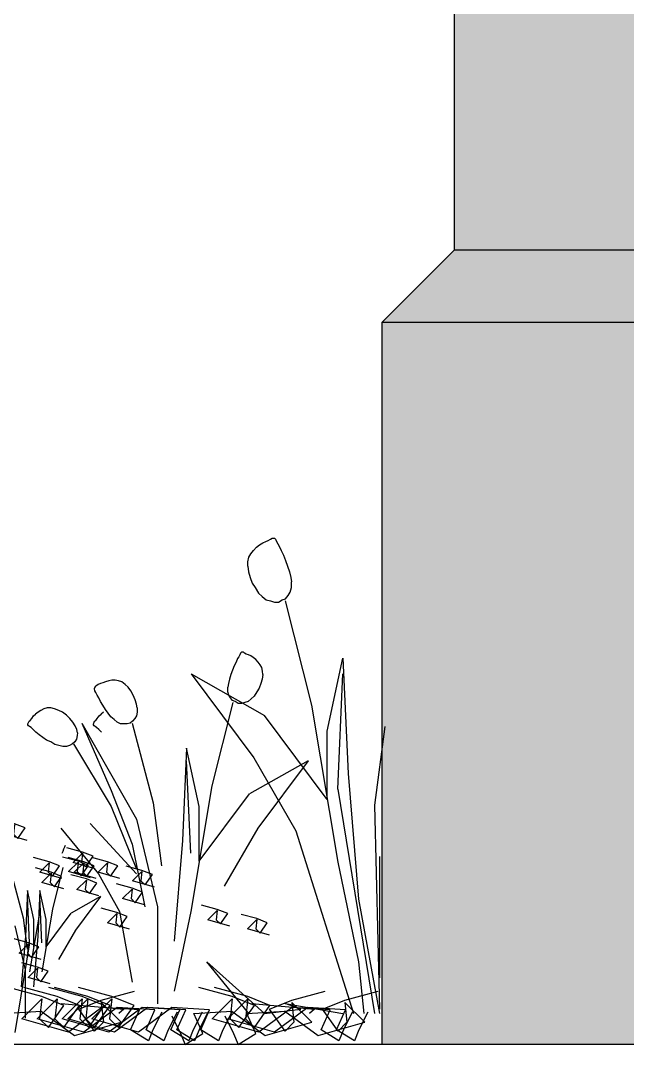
# Model space of a CAD drawing. Header units: metres. Extents: x -109 to 591, y -5 to 592.
# Drawn here: x 568.407 to 568.827, y 7.275 to 7.984 of the extents above; entities that cross this region are included whole.
import ezdxf

# ---------------------------------------------------------------- set-up
doc = ezdxf.new("R2010")
doc.units = ezdxf.units.M
doc.header["$LTSCALE"] = 0.03
doc.layers.add('Areas verdes', color=74, linetype='Continuous')
doc.layers.add('HATCH SECCION', color=8, linetype='Continuous', lineweight=5)
doc.layers.add('Muro bajo', color=7, linetype='Continuous', lineweight=30)

msp = doc.modelspace()

# ---------------------------------------------------------------- hatches: boundary and pattern name
at = {"layer": 'HATCH SECCION'}
for points in [[(568.96709, 9.27991), (568.70728, 9.27991), (568.70728, 7.82491), (568.96709, 7.82491)], [(569.01709, 7.77491), (568.96709, 7.82491), (568.70728, 7.82491), (568.65728, 7.77491)], [(569.01709, 7.77491), (568.65728, 7.77491), (568.65728, 7.27491), (569.01709, 7.27491)]]:
    msp.add_hatch(color=31, dxfattribs=at).paths.add_polyline_path(points)

# ---------------------------------------------------------------- linework, layer by layer
at = {"layer": 'Areas verdes', "color": 6, "linetype": 'Continuous'}
for p, q in [((568.56832, 7.61678), (568.57041, 7.61911)), ((568.57041, 7.61911), (568.57259, 7.62066)), ((568.57259, 7.62066), (568.57476, 7.62221)), ((568.57476, 7.62221), (568.57685, 7.62299)), ((568.57685, 7.62299), (568.57864, 7.62377)), ((568.57864, 7.62377), (568.58011, 7.62454)), ((568.58011, 7.62454), (568.5812, 7.62532)), ((568.5812, 7.62532), (568.58213, 7.62532)), ((568.58213, 7.62532), (568.58283, 7.62532)), ((568.58283, 7.62532), (568.58353, 7.62454)), ((568.58353, 7.62454), (568.5843, 7.62299)), ((568.5843, 7.62299), (568.58516, 7.62144)), ((568.58516, 7.62144), (568.58617, 7.61989)), ((568.58617, 7.61989), (568.58748, 7.61678)), ((568.56452, 7.60902), (568.56522, 7.61213)), ((568.56522, 7.61213), (568.56661, 7.61445)), ((568.56661, 7.61445), (568.56832, 7.61678)), ((568.58748, 7.61678), (568.58904, 7.61368)), ((568.58904, 7.61368), (568.59051, 7.6098)), ((568.56436, 7.60592), (568.56452, 7.60902)), ((568.56436, 7.60592), (568.56491, 7.60204)), ((568.59051, 7.6098), (568.59199, 7.60592)), ((568.59199, 7.60592), (568.59323, 7.60204)), ((568.56491, 7.60204), (568.56599, 7.59816)), ((568.56599, 7.59816), (568.56754, 7.59428)), ((568.59323, 7.60204), (568.59416, 7.59816)), ((568.59416, 7.59816), (568.59462, 7.59506)), ((568.56754, 7.59428), (568.56956, 7.59118)), ((568.56956, 7.59118), (568.57189, 7.5873)), ((568.59377, 7.58807), (568.59455, 7.59118)), ((568.59455, 7.59118), (568.59462, 7.59506)), ((568.57189, 7.5873), (568.57445, 7.58497)), ((568.57445, 7.58497), (568.57717, 7.58264)), ((568.58826, 7.58264), (568.59051, 7.58342)), ((568.59051, 7.58342), (568.59237, 7.58575)), ((568.59237, 7.58575), (568.59377, 7.58807)), ((568.57717, 7.58264), (568.58004, 7.58187)), ((568.58004, 7.58187), (568.58291, 7.58109)), ((568.58291, 7.58109), (568.5857, 7.58109)), ((568.5857, 7.58109), (568.58826, 7.58264)), ((568.5574, 7.54206), (568.55634, 7.53958)), ((568.5582, 7.5433), (568.5574, 7.54206)), ((568.55889, 7.54454), (568.5582, 7.5433)), ((568.55951, 7.54579), (568.55889, 7.54454)), ((568.56006, 7.54641), (568.55951, 7.54579)), ((568.56062, 7.54641), (568.56006, 7.54641)), ((568.56137, 7.54641), (568.56062, 7.54641)), ((568.56224, 7.54579), (568.56137, 7.54641)), ((568.56342, 7.54516), (568.56224, 7.54579)), ((568.56484, 7.54454), (568.56342, 7.54516)), ((568.56652, 7.54392), (568.56484, 7.54454)), ((568.56826, 7.54268), (568.56652, 7.54392)), ((568.57, 7.54144), (568.56826, 7.54268)), ((568.57167, 7.53958), (568.57, 7.54144)), ((568.55392, 7.53399), (568.55274, 7.53089)), ((568.5551, 7.53709), (568.55392, 7.53399)), ((568.55634, 7.53958), (568.5551, 7.53709)), ((568.57304, 7.53772), (568.57167, 7.53958)), ((568.57416, 7.53585), (568.57304, 7.53772)), ((568.57471, 7.53337), (568.57416, 7.53585)), ((568.46826, 7.52654), (568.46615, 7.52592)), ((568.47049, 7.52716), (568.46826, 7.52654)), ((568.47279, 7.52716), (568.47049, 7.52716)), ((568.47515, 7.52654), (568.47279, 7.52716)), ((568.47744, 7.52592), (568.47515, 7.52654)), ((568.55175, 7.52778), (568.551, 7.52468)), ((568.55274, 7.53089), (568.55175, 7.52778)), ((568.5744, 7.52778), (568.57353, 7.52468)), ((568.57484, 7.53089), (568.5744, 7.52778)), ((568.57484, 7.53089), (568.57471, 7.53337)), ((568.45857, 7.5222), (568.45839, 7.52158)), ((568.45845, 7.52096), (568.45839, 7.52158)), ((568.45876, 7.51971), (568.45845, 7.52096)), ((568.45907, 7.52282), (568.45857, 7.5222)), ((568.45938, 7.51847), (568.45876, 7.51971)), ((568.45994, 7.52344), (568.45907, 7.52282)), ((568.46106, 7.52406), (568.45994, 7.52344)), ((568.46248, 7.52468), (568.46106, 7.52406)), ((568.46422, 7.5253), (568.46248, 7.52468)), ((568.46615, 7.52592), (568.46422, 7.5253)), ((568.47968, 7.52406), (568.47744, 7.52592)), ((568.48173, 7.5222), (568.47968, 7.52406)), ((568.48365, 7.51971), (568.48173, 7.5222)), ((568.48527, 7.51661), (568.48365, 7.51971)), ((568.551, 7.52468), (568.55063, 7.5222)), ((568.55069, 7.51909), (568.55063, 7.5222)), ((568.57229, 7.52158), (568.57068, 7.51909)), ((568.57353, 7.52468), (568.57229, 7.52158)), ((568.46025, 7.51661), (568.45938, 7.51847)), ((568.46137, 7.51475), (568.46025, 7.51661)), ((568.46267, 7.51227), (568.46137, 7.51475)), ((568.46422, 7.50978), (568.46267, 7.51227)), ((568.48657, 7.51351), (568.48527, 7.51661)), ((568.4875, 7.5104), (568.48657, 7.51351)), ((568.55131, 7.51661), (568.55069, 7.51909)), ((568.55243, 7.51475), (568.55131, 7.51661)), ((568.55392, 7.51289), (568.55243, 7.51475)), ((568.55572, 7.51227), (568.55392, 7.51289)), ((568.55777, 7.51102), (568.55572, 7.51227)), ((568.5646, 7.51227), (568.5623, 7.51164)), ((568.56677, 7.51413), (568.5646, 7.51227)), ((568.56882, 7.51599), (568.56677, 7.51413)), ((568.57068, 7.51909), (568.56882, 7.51599)), ((568.42133, 7.50606), (568.41941, 7.50482)), ((568.42344, 7.5073), (568.42133, 7.50606)), ((568.42574, 7.50792), (568.42344, 7.5073)), ((568.42822, 7.50792), (568.42574, 7.50792)), ((568.43089, 7.5073), (568.42822, 7.50792)), ((568.43368, 7.50606), (568.43089, 7.5073)), ((568.43641, 7.50482), (568.43368, 7.50606)), ((568.46596, 7.50668), (568.46422, 7.50978)), ((568.46782, 7.5042), (568.46596, 7.50668)), ((568.488, 7.50792), (568.4875, 7.5104)), ((568.488, 7.50792), (568.48794, 7.50482)), ((568.56, 7.51102), (568.55777, 7.51102)), ((568.5623, 7.51164), (568.56, 7.51102)), ((568.41264, 7.49737), (568.4132, 7.49861)), ((568.4132, 7.49861), (568.41401, 7.49923)), ((568.41401, 7.49923), (568.415, 7.50047)), ((568.415, 7.50047), (568.4163, 7.50233)), ((568.4163, 7.50233), (568.41773, 7.50357)), ((568.41941, 7.50482), (568.41773, 7.50357)), ((568.43908, 7.50295), (568.43641, 7.50482)), ((568.44144, 7.50047), (568.43908, 7.50295)), ((568.44349, 7.49799), (568.44144, 7.50047)), ((568.45793, 7.49737), (568.45848, 7.49861)), ((568.45848, 7.49861), (568.45929, 7.49923)), ((568.45929, 7.49923), (568.46028, 7.50047)), ((568.46028, 7.50047), (568.46159, 7.50233)), ((568.46159, 7.50233), (568.46302, 7.50357)), ((568.46469, 7.50482), (568.46302, 7.50357)), ((568.46981, 7.50171), (568.46782, 7.5042)), ((568.47198, 7.49985), (568.46981, 7.50171)), ((568.47422, 7.49799), (568.47198, 7.49985)), ((568.48483, 7.49861), (568.48303, 7.49737)), ((568.48632, 7.50047), (568.48483, 7.49861)), ((568.48738, 7.50233), (568.48632, 7.50047)), ((568.48794, 7.50482), (568.48738, 7.50233)), ((568.41239, 7.49675), (568.41264, 7.49737)), ((568.41245, 7.49613), (568.41239, 7.49675)), ((568.41283, 7.49551), (568.41245, 7.49613)), ((568.41351, 7.49488), (568.41283, 7.49551)), ((568.41456, 7.49426), (568.41351, 7.49488)), ((568.41605, 7.49302), (568.41456, 7.49426)), ((568.41798, 7.49116), (568.41605, 7.49302)), ((568.42021, 7.4893), (568.41798, 7.49116)), ((568.44517, 7.49551), (568.44349, 7.49799)), ((568.44622, 7.49302), (568.44517, 7.49551)), ((568.44672, 7.49054), (568.44622, 7.49302)), ((568.45768, 7.49675), (568.45793, 7.49737)), ((568.45774, 7.49613), (568.45768, 7.49675)), ((568.45811, 7.49551), (568.45774, 7.49613)), ((568.45879, 7.49488), (568.45811, 7.49551)), ((568.45985, 7.49426), (568.45879, 7.49488)), ((568.46134, 7.49302), (568.45985, 7.49426)), ((568.46326, 7.49116), (568.46134, 7.49302)), ((568.47651, 7.49675), (568.47422, 7.49799)), ((568.47881, 7.49675), (568.47651, 7.49675)), ((568.48098, 7.49675), (568.47881, 7.49675)), ((568.48303, 7.49737), (568.48098, 7.49675)), ((568.4227, 7.48744), (568.42021, 7.4893)), ((568.42536, 7.48557), (568.4227, 7.48744)), ((568.42816, 7.48433), (568.42536, 7.48557)), ((568.43101, 7.48247), (568.42816, 7.48433)), ((568.44473, 7.48433), (568.44318, 7.48309)), ((568.44591, 7.48619), (568.44473, 7.48433)), ((568.44653, 7.48868), (568.44591, 7.48619)), ((568.44672, 7.49054), (568.44653, 7.48868)), ((568.43381, 7.48185), (568.43101, 7.48247)), ((568.43654, 7.48123), (568.43381, 7.48185)), ((568.43902, 7.48123), (568.43654, 7.48123)), ((568.44126, 7.48185), (568.43902, 7.48123)), ((568.44318, 7.48309), (568.44126, 7.48185)), ((568.43652, 7.4086), (568.43593, 7.40705)), ((568.43711, 7.41015), (568.43652, 7.4086)), ((568.43773, 7.4114), (568.43711, 7.41015)), ((568.43826, 7.41264), (568.43773, 7.4114))]:
    msp.add_line(p, q, dxfattribs=at)
at = {"layer": 'Areas verdes', "linetype": 'Continuous'}
for p, q in [((568.59036, 7.58187), (568.60851, 7.50971)), ((568.61938, 7.49186), (568.63024, 7.54229)), ((568.63024, 7.54229), (568.63381, 7.46237)), ((568.52518, 7.53143), (568.57592, 7.50272)), ((568.52518, 7.53143), (568.56863, 7.47324)), ((568.62659, 7.45151), (568.63024, 7.53143)), ((568.55404, 7.51164), (568.53952, 7.45392)), ((568.60851, 7.50971), (568.62659, 7.40108)), ((568.61938, 7.44453), (568.57592, 7.50272)), ((568.44976, 7.49737), (568.47, 7.45081)), ((568.44976, 7.49737), (568.48738, 7.43095)), ((568.48452, 7.49737), (568.49898, 7.44212)), ((568.61938, 7.44453), (568.61938, 7.49186)), ((568.65918, 7.49496), (568.65196, 7.44065)), ((568.44392, 7.48309), (568.47, 7.43964)), ((568.52214, 7.47999), (568.51928, 7.41605)), ((568.53083, 7.43964), (568.52214, 7.47999)), ((568.52506, 7.40736), (568.52214, 7.4713)), ((568.60619, 7.4713), (568.56559, 7.44833)), ((568.56863, 7.47324), (568.59765, 7.4228)), ((568.60619, 7.4713), (568.57142, 7.42474)), ((568.63381, 7.46237), (568.6411, 7.37547)), ((568.47, 7.45081), (568.48452, 7.41357)), ((568.53952, 7.45392), (568.52506, 7.36701)), ((568.62659, 7.45151), (568.65196, 7.29633)), ((568.49898, 7.44212), (568.50476, 7.39867)), ((568.53083, 7.40177), (568.56559, 7.44833)), ((568.47, 7.43964), (568.48738, 7.39619)), ((568.53083, 7.40177), (568.53083, 7.43964)), ((568.65196, 7.44065), (568.65553, 7.29943)), ((568.48738, 7.39308), (568.45553, 7.42784)), ((568.48738, 7.43095), (568.5019, 7.37012)), ((568.43523, 7.42474), (568.46131, 7.39308)), ((568.57142, 7.42474), (568.54821, 7.38439)), ((568.59765, 7.4228), (568.63745, 7.29633)), ((568.48452, 7.41357), (568.49321, 7.37012)), ((568.51928, 7.41605), (568.51345, 7.34653)), ((568.62659, 7.40108), (568.6411, 7.33202)), ((568.65553, 7.40496), (568.65553, 7.32116)), ((568.43658, 7.39743), (568.42932, 7.36856)), ((568.46131, 7.39308), (568.47583, 7.36701)), ((568.40182, 7.39029), (568.40905, 7.36267)), ((568.41213, 7.3816), (568.41071, 7.34963)), ((568.41648, 7.36143), (568.41213, 7.3816)), ((568.42063, 7.3816), (568.4192, 7.34963)), ((568.42497, 7.36143), (568.42063, 7.3816)), ((568.41359, 7.34529), (568.41213, 7.37725)), ((568.42209, 7.34529), (568.42063, 7.37725)), ((568.46265, 7.37725), (568.44235, 7.36577)), ((568.46265, 7.37725), (568.44527, 7.35398)), ((568.6411, 7.37547), (568.65553, 7.29633)), ((568.42082, 7.36856), (568.41359, 7.32511)), ((568.42932, 7.36856), (568.42209, 7.32511)), ((568.42497, 7.34249), (568.44235, 7.36577)), ((568.47583, 7.36701), (568.48452, 7.31797)), ((568.5019, 7.37012), (568.5019, 7.30308)), ((568.52506, 7.36701), (568.51345, 7.31177)), ((568.40325, 7.35708), (568.41051, 7.32666)), ((568.40905, 7.36267), (568.41194, 7.34094)), ((568.41648, 7.34249), (568.41648, 7.36143)), ((568.42497, 7.34249), (568.42497, 7.36143)), ((568.41071, 7.34963), (568.40779, 7.31487)), ((568.4192, 7.34963), (568.41628, 7.31487)), ((568.44527, 7.35398), (568.43366, 7.3338)), ((568.41359, 7.34529), (568.40344, 7.28321)), ((568.53604, 7.33202), (568.57592, 7.29633)), ((568.56506, 7.29633), (568.53604, 7.33202)), ((568.6411, 7.33202), (568.64467, 7.29633)), ((568.41051, 7.32666), (568.41051, 7.29314)), ((568.43535, 7.30331), (568.4788, 7.29943)), ((568.56716, 7.30331), (568.61061, 7.29943)), ((568.59036, 7.30331), (568.63024, 7.29633)), ((568.60122, 7.29943), (568.59036, 7.30331)), ((568.4788, 7.29943), (568.47523, 7.29633)), ((568.57592, 7.29633), (568.60122, 7.29943)), ((568.61061, 7.29943), (568.60704, 7.29633))]:
    msp.add_line(p, q, dxfattribs=at)
at = {"layer": 'Areas verdes'}
for points in [[(568.41188, 7.41609), (568.39671, 7.42042), (568.40321, 7.42692), (568.40249, 7.42042), (568.40538, 7.41754), (568.41044, 7.42475), (568.40321, 7.42764), (568.39238, 7.43053)], [(568.45889, 7.39651), (568.44372, 7.40085), (568.45022, 7.40734), (568.4495, 7.40085), (568.45239, 7.39796), (568.45745, 7.40518), (568.45022, 7.40806), (568.43938, 7.41095)], [(568.43579, 7.38986), (568.42062, 7.39419), (568.42712, 7.40069), (568.4264, 7.39419), (568.42929, 7.39131), (568.43435, 7.39852), (568.42712, 7.40141), (568.41628, 7.4043)], [(568.45574, 7.39021), (568.44056, 7.39454), (568.44707, 7.40104), (568.44634, 7.39454), (568.44923, 7.39165), (568.45429, 7.39887), (568.44707, 7.40176), (568.43623, 7.40464)], [(568.45965, 7.38986), (568.44448, 7.39419), (568.45098, 7.40069), (568.45026, 7.39419), (568.45315, 7.39131), (568.45821, 7.39852), (568.45098, 7.40141), (568.44015, 7.4043)], [(568.47606, 7.38986), (568.46088, 7.39419), (568.46739, 7.40069), (568.46666, 7.39419), (568.46955, 7.39131), (568.47461, 7.39852), (568.46739, 7.40141), (568.45655, 7.4043)], [(568.43718, 7.38263), (568.42201, 7.38696), (568.42851, 7.39346), (568.42779, 7.38696), (568.43067, 7.38407), (568.43573, 7.39129), (568.42851, 7.39418), (568.41767, 7.39707)], [(568.46149, 7.37791), (568.44632, 7.38224), (568.45282, 7.38874), (568.4521, 7.38224), (568.45499, 7.37936), (568.46004, 7.38657), (568.45282, 7.38946), (568.44198, 7.39235)], [(568.49992, 7.3839), (568.48474, 7.38823), (568.49125, 7.39473), (568.49052, 7.38823), (568.49341, 7.38534), (568.49847, 7.39256), (568.49125, 7.39545), (568.48041, 7.39834)], [(568.49307, 7.3716), (568.4779, 7.37593), (568.4844, 7.38243), (568.48368, 7.37593), (568.48657, 7.37304), (568.49162, 7.38026), (568.4844, 7.38315), (568.47356, 7.38604)], [(568.55202, 7.35688), (568.53685, 7.36121), (568.54335, 7.3677), (568.54263, 7.36121), (568.54552, 7.35832), (568.55057, 7.36554), (568.54335, 7.36843), (568.53251, 7.37131)], [(568.48254, 7.35477), (568.46737, 7.3591), (568.47387, 7.3656), (568.47315, 7.3591), (568.47604, 7.35622), (568.4811, 7.36343), (568.47387, 7.36632), (568.46304, 7.36921)], [(568.57939, 7.35056), (568.56422, 7.3549), (568.57072, 7.36139), (568.57, 7.3549), (568.57289, 7.35201), (568.57794, 7.35923), (568.57072, 7.36211), (568.55988, 7.365)], [(568.42149, 7.33374), (568.40631, 7.33807), (568.41282, 7.34456), (568.4121, 7.33807), (568.41498, 7.33518), (568.42004, 7.3424), (568.41282, 7.34529), (568.40198, 7.34817)], [(568.4278, 7.31691), (568.41263, 7.32124), (568.41913, 7.32773), (568.41841, 7.32124), (568.4213, 7.31835), (568.42636, 7.32557), (568.41913, 7.32846), (568.4083, 7.33134)], [(568.5049, 7.29737), (568.49876, 7.28509), (568.49568, 7.27741), (568.48339, 7.28509), (568.48954, 7.29891), (568.46341, 7.30044), (568.44037, 7.28355), (568.4081, 7.29276), (568.42193, 7.30658), (568.42039, 7.29276), (568.42654, 7.28662), (568.43729, 7.30198), (568.42193, 7.30812), (568.39888, 7.31426)], [(568.51557, 7.29737), (568.50942, 7.28509), (568.50635, 7.27741), (568.49406, 7.28509), (568.50021, 7.29891), (568.47408, 7.30044), (568.45103, 7.28355), (568.41876, 7.29276), (568.43259, 7.30658), (568.43106, 7.29276), (568.4372, 7.28662), (568.44796, 7.30198), (568.43259, 7.30812), (568.40954, 7.31426)], [(568.53282, 7.29737), (568.52667, 7.28509), (568.5236, 7.27741), (568.5113, 7.28509), (568.51745, 7.29891), (568.49133, 7.30044), (568.46828, 7.28355), (568.43601, 7.29276), (568.44984, 7.30658), (568.4483, 7.29276), (568.45445, 7.28662), (568.46521, 7.30198), (568.44984, 7.30812), (568.42679, 7.31426)], [(568.53689, 7.29737), (568.53074, 7.28509), (568.52767, 7.27741), (568.51538, 7.28509), (568.52152, 7.29891), (568.4954, 7.30044), (568.47235, 7.28355), (568.44008, 7.29276), (568.45391, 7.30658), (568.45238, 7.29276), (568.45852, 7.28662), (568.46928, 7.30198), (568.45391, 7.30812), (568.43086, 7.31426)], [(568.55337, 7.29737), (568.54723, 7.28509), (568.54415, 7.27741), (568.53186, 7.28509), (568.53801, 7.29891), (568.51188, 7.30044), (568.48884, 7.28355), (568.45657, 7.29276), (568.4704, 7.30658), (568.46886, 7.29276), (568.47501, 7.28662), (568.48576, 7.30198), (568.4704, 7.30812), (568.44735, 7.31426)], [(568.63671, 7.29737), (568.63057, 7.28509), (568.6275, 7.27741), (568.6152, 7.28509), (568.62135, 7.29891), (568.59523, 7.30044), (568.57218, 7.28355), (568.53991, 7.29276), (568.55374, 7.30658), (568.5522, 7.29276), (568.55835, 7.28662), (568.5691, 7.30198), (568.55374, 7.30812), (568.53069, 7.31426)], [(568.64738, 7.29737), (568.64124, 7.28509), (568.63816, 7.27741), (568.62587, 7.28509), (568.63202, 7.29891), (568.60589, 7.30044), (568.58284, 7.28355), (568.55057, 7.29276), (568.5644, 7.30658), (568.56287, 7.29276), (568.56901, 7.28662), (568.57977, 7.30198), (568.5644, 7.30812), (568.54136, 7.31426)], [(568.38006, 7.29487), (568.38621, 7.28258), (568.38928, 7.27491), (568.40157, 7.28258), (568.39542, 7.2964), (568.42155, 7.29794), (568.4446, 7.28105), (568.47687, 7.29026), (568.46304, 7.30408), (568.46457, 7.29026), (568.45843, 7.28412), (568.44767, 7.29947), (568.46304, 7.30561), (568.48609, 7.31175)], [(568.51187, 7.29487), (568.51802, 7.28258), (568.52109, 7.27491), (568.53338, 7.28258), (568.52724, 7.2964), (568.55336, 7.29794), (568.57641, 7.28105), (568.60868, 7.29026), (568.59485, 7.30408), (568.59638, 7.29026), (568.59024, 7.28412), (568.57948, 7.29947), (568.59485, 7.30561), (568.6179, 7.31175)], [(568.54846, 7.29487), (568.55461, 7.28258), (568.55768, 7.27491), (568.56997, 7.28258), (568.56383, 7.2964), (568.58995, 7.29794), (568.613, 7.28105), (568.64527, 7.29026), (568.63144, 7.30408), (568.63298, 7.29026), (568.62683, 7.28412), (568.61607, 7.29947), (568.63144, 7.30561), (568.65449, 7.31175)]]:
    msp.add_lwpolyline(points, dxfattribs=at)
at = {"layer": 'Muro bajo'}
for p, q in [((568.70728, 7.82491), (568.70728, 9.27991)), ((568.70728, 7.82491), (568.65728, 7.77491)), ((568.70728, 7.82491), (569.11709, 7.82491)), ((568.65728, 7.27491), (568.65728, 7.77491)), ((568.65728, 7.77491), (569.16709, 7.77491)), ((574.34287, 7.27491), (566.84561, 7.27491))]:
    msp.add_line(p, q, dxfattribs=at)

doc.saveas('drawing.dxf')
